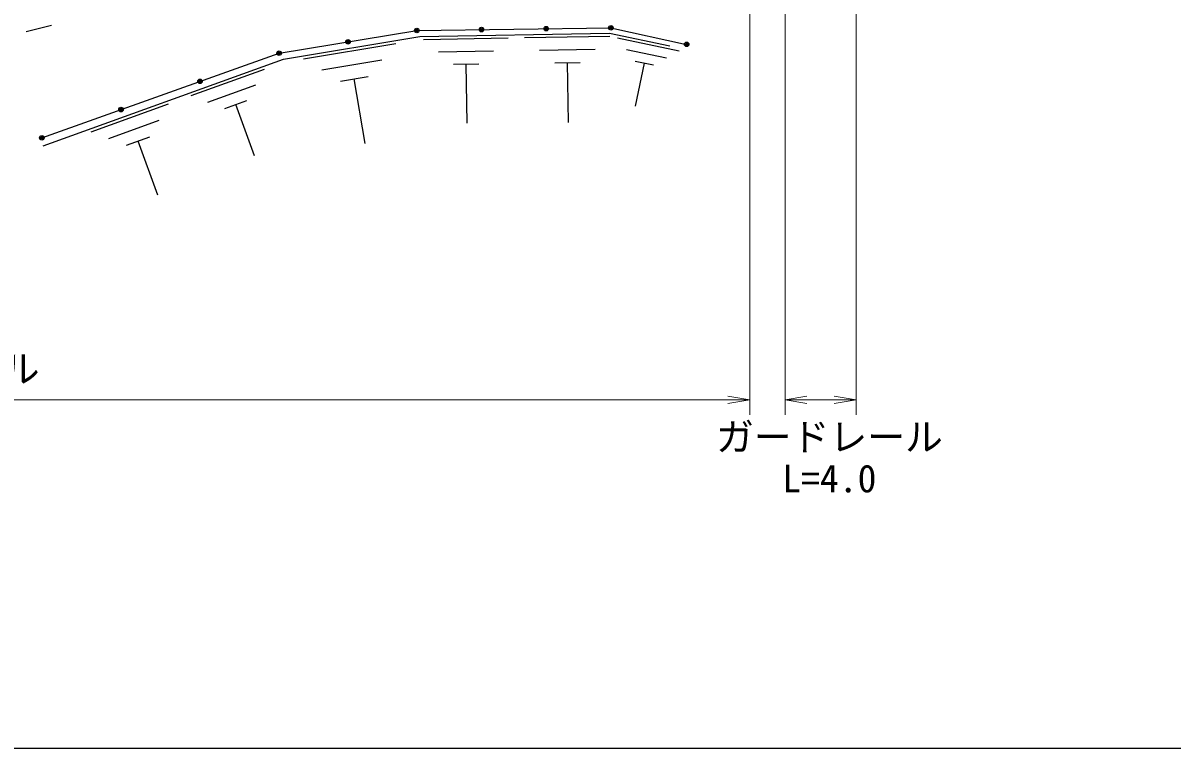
# Model space of a CAD drawing. Units: millimetres, scale not verified. Extents: x 40000 to 680000, y 20000 to 380000.
# Drawn here: x 272569 to 348576, y 205000 to 252961 of the extents above; entities that cross this region are included whole.
import ezdxf
from ezdxf.enums import TextEntityAlignment as Align

# ---------------------------------------------------------------- set-up
doc = ezdxf.new("R2010")
doc.units = ezdxf.units.MM
doc.header["$LTSCALE"] = 1000
for name, color, linetype, lineweight in [('M-BGD', 7, 'Continuous', 25), ('M-STR-STR3', 7, 'Continuous', 13), ('M-TTL-BAND', 7, 'Continuous', 25)]:
    doc.layers.add(name, color=color, linetype=linetype, lineweight=lineweight)
doc.styles.add('ＭＳ ゴシック', font='')
doc.styles.get('ＭＳ ゴシック').set_extended_font_data('MS Gothic')

# ---------------------------------------------------------------- blocks, each defined once
blk = doc.blocks.new('open_arrow')
at = {"color": 0, "linetype": 'Continuous', "lineweight": -2}
blk.add_lwpolyline([(7.5, 1.25), (0, 0), (7.5, -1.25)], dxfattribs=at)

msp = doc.modelspace()

# ---------------------------------------------------------------- linework, layer by layer
at = {"layer": 'M-BGD'}
for p, q in [((272776, 252397), (274466, 252825)), ((289511, 250963), (298619, 252463)), ((298619, 252463), (311458, 252645)), ((311458, 252645), (316469, 251548)), ((289794, 250576), (298811, 252069)), ((291116, 250593), (297236, 251613)), ((298811, 252069), (311372, 252286)), ((299066, 251873), (304666, 251973)), ((305736, 251993), (311386, 252083)), ((311372, 252286), (315352, 251447)), ((311896, 251973), (315976, 251113)), ((273818, 245366), (289511, 250963)), ((300056, 251053), (303696, 251113)), ((306746, 251163), (310416, 251223)), ((312486, 251213), (315136, 250653)), ((273906, 244824), (289794, 250576)), ((292346, 249853), (296316, 250513)), ((301046, 250233), (302726, 250253)), ((301956, 246323), (301886, 250243)), ((307746, 250323), (309436, 250353)), ((308656, 246383), (308596, 250343)), ((313066, 250443), (314286, 250183)), ((313076, 247463), (313676, 250313)), ((283686, 248153), (288546, 249913)), ((293566, 249113), (295396, 249413)), ((284806, 247733), (287966, 248873)), ((295196, 244983), (294486, 249263)), ((285916, 247303), (287376, 247833)), ((277076, 245753), (282196, 247613)), ((287876, 244163), (286646, 247573)), ((278256, 245313), (281576, 246523)), ((279426, 244873), (280956, 245423)), ((281486, 241563), (280196, 245153))]:
    msp.add_line(p, q, dxfattribs=at)
for centre, radius in [((298619, 252463), 150), ((298619, 252463), 100), ((298619, 252463), 50), ((302899, 252524), 150), ((302899, 252524), 100), ((302899, 252524), 50), ((307178, 252585), 150), ((307178, 252585), 100), ((307178, 252585), 50), ((311458, 252645), 150), ((311458, 252645), 100), ((311458, 252645), 50), ((294065, 251713), 150), ((294065, 251713), 100), ((294065, 251713), 50), ((316469, 251548), 150), ((316469, 251548), 100), ((316469, 251548), 50), ((289511, 250963), 150), ((289511, 250963), 100), ((289511, 250963), 50), ((284280, 249097), 150), ((284280, 249097), 100), ((284280, 249097), 50), ((279049, 247232), 150), ((279049, 247232), 100), ((279049, 247232), 50), ((273818, 245366), 150), ((273818, 245366), 100), ((273818, 245366), 50)]:
    msp.add_circle(centre, radius, dxfattribs=at)
at = {"layer": 'M-STR-STR3'}
for p, q in [((320648, 271613), (320648, 227036)), ((322976, 271613), (322976, 227036)), ((327679, 271613), (327679, 227036)), ((209704, 228036), (320648, 228036)), ((322976, 228036), (327679, 228036))]:
    msp.add_line(p, q, dxfattribs=at)
at = {"layer": 'M-TTL-BAND'}
msp.add_line((40000, 205000), (579000, 205000), dxfattribs=at)

# ---------------------------------------------------------------- block references
at = {"layer": 'M-STR-STR3', "xscale": 193, "yscale": 193, "rotation": 180}
for p in [(320648, 228036), (327679, 228036)]:
    msp.add_blockref('open_arrow', p, dxfattribs=at)
at = {"layer": 'M-STR-STR3', "xscale": 193, "yscale": 193}
msp.add_blockref('open_arrow', (322976, 228036), dxfattribs=at)

# ---------------------------------------------------------------- texts
at = {"layer": 'M-STR-STR3', "style": 'ＭＳ ゴシック'}
for s, p in [('ガードケーブル', (256166, 228613)), ('ガードレール', (318416, 224113)), ('L=4.0', (322791, 221363))]:
    msp.add_text(s, height=1833, dxfattribs=at).set_placement(p, align=Align.BOTTOM_LEFT)

doc.saveas('drawing.dxf')
